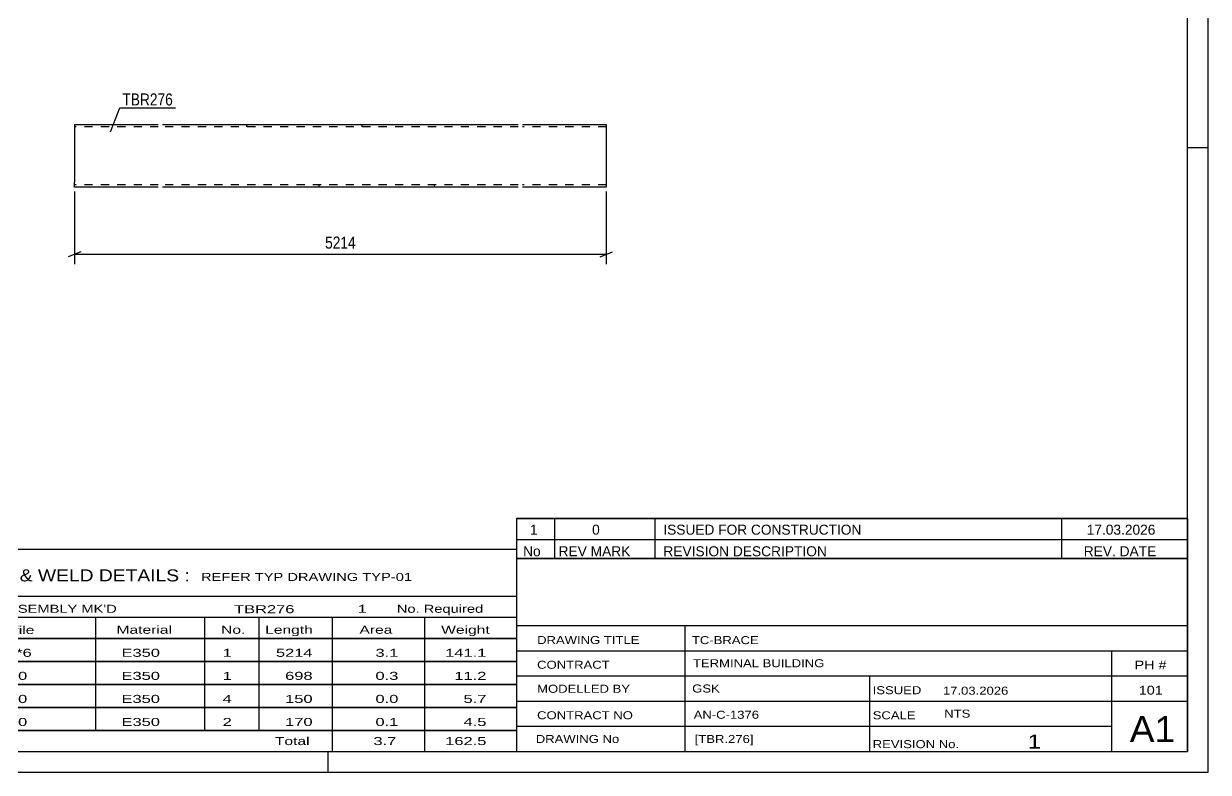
# Model space of a CAD drawing. Header units: millimetres. Extents: x 0 to 594, y 0 to 420.
# Drawn here: x 311.4 to 594, y 0 to 178.6 of the extents above; entities that cross this region are included whole.
import ezdxf

# ---------------------------------------------------------------- set-up
doc = ezdxf.new("R2010")
doc.units = ezdxf.units.MM
doc.linetypes.add('DXK_LINE_DOT2', pattern=[3.9198, 1.9599, -1.9599])
doc.styles.add('Arial Narrow', font='ARIALN.TTF', dxfattribs={"height": 0.2})

# ---------------------------------------------------------------- blocks, each defined once
blk = doc.blocks.new('Unknown-580871426-1129')
at = {"color": 5, "linetype": 'Continuous'}
for p, q in [((594, 0), (594, 420)), ((589, 5), (589, 415)), ((594, 149), (589, 149)), ((5, 5), (589, 5)), ((384, 0), (384, 5)), ((0, 0), (594, 0))]:
    blk.add_line(p, q, dxfattribs=at)
blk = doc.blocks.new('Part-580871426-2435 - 2427')
at = {"color": 2, "linetype": 'Continuous'}
for p, q in [((323.52, 154.61), (323.52, 140.81)), ((323.52, 154.61), (343.52, 154.61)), ((344.52, 154.61), (429.39, 154.61)), ((430.39, 154.61), (450.39, 154.61)), ((450.39, 154.61), (450.39, 139.61)), ((323.52, 139.97), (323.52, 140.81)), ((323.52, 139.71), (323.52, 139.97)), ((323.52, 139.61), (323.52, 139.71)), ((343.52, 139.61), (323.52, 139.61)), ((429.39, 139.61), (344.52, 139.61)), ((450.39, 139.61), (430.39, 139.61))]:
    blk.add_line(p, q, dxfattribs=at)
at = {"color": 7, "linetype": 'DXK_LINE_DOT2'}
for p, q in [((343.52, 154.01), (323.52, 154.01)), ((429.39, 154.01), (344.52, 154.01)), ((364.52, 154.61), (364.52, 154.01)), ((392.05, 154.61), (392.05, 154.01)), ((450.39, 154.01), (430.39, 154.01)), ((323.52, 140.36), (323.52, 140.81)), ((323.52, 139.97), (323.52, 140.58)), ((323.52, 140.21), (323.52, 140.26)), ((323.52, 140.21), (323.52, 140.26)), ((343.52, 140.21), (323.52, 140.21)), ((429.39, 140.21), (344.52, 140.21)), ((381.86, 139.61), (381.86, 140.21)), ((409.39, 139.61), (409.39, 140.21)), ((450.39, 140.21), (430.39, 140.21)), ((450.39, 140.21), (450.39, 140.26))]:
    blk.add_line(p, q, dxfattribs=at)
blk = doc.blocks.new('StraightDimension-580871426-2440 - 2427')
at = {"color": 7, "linetype": 'Continuous'}
for p, q in [((323.52, 138.61), (323.52, 121.21)), ((450.39, 138.61), (450.39, 121.21)), ((325.02, 124.21), (322.02, 123.01)), ((323.52, 123.61), (450.39, 123.61)), ((448.89, 123.01), (451.89, 124.21))]:
    blk.add_line(p, q, dxfattribs=at)
at = {"color": 0}
blk.add_wipeout([(391.21, 124.36), (391.21, 128.56), (382.7, 128.56), (382.7, 124.36)], dxfattribs=at)
at = {"color": 3, "style": 'Arial Narrow'}
blk.add_text('5214', height=2.863, dxfattribs=at).set_placement((383.3, 124.96))
blk = doc.blocks.new('Unknown-580871426-4402')
at = {"color": 7, "linetype": 'Continuous'}
for p, q in [((429, 51.05), (429, 5)), ((429, 51.05), (589, 51.05)), ((589, 51), (589, 5)), ((429, 35), (589, 35)), ((469.14, 35), (469.14, 5)), ((429, 29), (589, 29)), ((571, 5.05), (571, 29.05)), ((429, 23), (589, 23)), ((513.14, 23), (513.14, 5)), ((429, 17), (589, 17)), ((429, 11), (571, 11)), ((429, 5), (589, 5))]:
    blk.add_line(p, q, dxfattribs=at)
at = {"color": 7, "style": 'Arial Narrow'}
for s, height, width, p in [('DRAWING TITLE', 1.9089, 1.425378, (433.88, 30.61)), ('TC-BRACE', 1.909, 1.425378, (470.81, 30.59)), ('CONTRACT', 1.909, 1.425378, (433.88, 24.71)), ('TERMINAL BUILDING', 1.9089, 1.425378, (471.06, 25.07)), ('MODELLED BY', 1.9089, 1.425378, (433.88, 18.98)), ('GSK', 1.909, 1.425378, (470.88, 19.04)), ('ISSUED', 1.909, 1.425378, (513.94, 18.64)), ('17.03.2026', 1.909, 1.425378, (530.69, 18.52)), ('CONTRACT NO', 1.9089, 1.425378, (433.88, 12.66)), ('AN-C-1376', 1.909, 1.425378, (471.23, 12.78)), ('SCALE', 1.909, 1.425378, (513.94, 12.65)), ('A1', 6.204, 1.25, (575.24, 7.2)), ('DRAWING No', 1.909, 1.425378, (433.56, 7)), ('[TBR.276]', 1.909, 1.425378, (471.46, 6.99)), ('1', 3.34, 1.5, (550.91, 5.68)), ('REVISION No.', 1.9089, 1.425378, (513.94, 5.77))]:
    blk.add_text(s, height=height, dxfattribs=dict(at, width=width)).set_placement(p)
at = {"color": 7, "linetype": 'Continuous', "style": 'Arial Narrow'}
for s, height, width, p in [('PH #', 2.1, 1.42538, (576.4, 24.55)), ('101', 2.1, 1.42538, (577.41, 18.55)), ('NTS', 1.909, 1.425378, (531, 13.05))]:
    blk.add_text(s, height=height, dxfattribs=dict(at, width=width)).set_placement(p)
blk = doc.blocks.new('Unknown-580871426-4403')
at = {"color": 7, "linetype": 'Continuous'}
for p, q in [((429, 60.55), (589, 60.55)), ((589, 60.55), (429, 60.55)), ((429, 60.55), (429, 55.55)), ((438, 60.55), (438, 55.55)), ((462, 60.55), (462, 55.55)), ((559, 60.55), (559, 55.55)), ((589, 60.55), (589, 55.55)), ((429, 55.55), (589, 55.55)), ((429, 55.55), (429, 51.05)), ((429, 55.55), (589, 55.55)), ((438, 55.55), (438, 51.05)), ((462, 55.55), (462, 51.05)), ((559, 55.55), (559, 51.05)), ((589, 55.55), (589, 51.05)), ((589, 51.05), (429, 51.05))]:
    blk.add_line(p, q, dxfattribs=at)
at = {"color": 7, "linetype": 'Continuous', "style": 'Arial Narrow'}
for s, height, width, p in [('1', 2.39, 1.196471, (432.16, 56.7)), ('0', 2.39, 1.196471, (447, 56.7)), ('ISSUED FOR CONSTRUCTION', 2.3861, 1.196471, (464, 56.7)), ('17.03.2026', 2.386, 1.196471, (565, 56.7)), ('No', 2.386, 1.2, (430.54, 51.55)), ('REV MARK', 2.386, 1.2, (439, 51.55)), ('REVISION DESCRIPTION', 2.3861, 1.2, (464, 51.55)), ('REV. DATE', 2.386, 1.2, (564.28, 51.55))]:
    blk.add_text(s, height=height, dxfattribs=dict(at, width=width)).set_placement(p)
blk = doc.blocks.new('Unknown-580871426-4404')
at = {"color": 7, "linetype": 'Continuous'}
for p, q in [((269, 53.25), (429, 53.25)), ((269, 42), (269, 53.25)), ((429, 53.25), (429, 42)), ((269, 42), (429, 42)), ((269, 42), (269, 37)), ((429, 42), (429, 37)), ((269, 37), (429, 37)), ((269, 37), (269, 32)), ((293, 37), (293, 32)), ((328.5, 37), (328.5, 32)), ((354.5, 37), (354.5, 32)), ((367.5, 37), (367.5, 32)), ((385, 37), (385, 32)), ((407, 37), (407, 32)), ((429, 37), (429, 32)), ((269, 32), (429, 32)), ((269, 31.95), (269, 26.55)), ((269, 31.95), (429, 31.95)), ((293, 32), (293, 26.5)), ((328.5, 32), (328.5, 26.5)), ((354.5, 32), (354.5, 26.5)), ((367.5, 32), (367.5, 26.5)), ((385, 32), (385, 26.5)), ((407, 32), (407, 26.5)), ((429, 31.95), (429, 26.55)), ((269, 26.55), (429, 26.55)), ((269, 26.45), (269, 21.05)), ((269, 26.45), (429, 26.45)), ((293, 26.5), (293, 21)), ((328.5, 26.5), (328.5, 21)), ((354.5, 26.5), (354.5, 21)), ((367.5, 26.5), (367.5, 21)), ((385, 26.5), (385, 21)), ((407, 26.5), (407, 21)), ((429, 26.45), (429, 21.05)), ((269, 21.05), (429, 21.05)), ((269, 20.95), (269, 15.55)), ((269, 20.95), (429, 20.95)), ((293, 21), (293, 15.5)), ((328.5, 21), (328.5, 15.5)), ((354.5, 21), (354.5, 15.5)), ((367.5, 21), (367.5, 15.5)), ((385, 21), (385, 15.5)), ((407, 21), (407, 15.5)), ((429, 20.95), (429, 15.55)), ((269, 15.55), (429, 15.55)), ((269, 15.45), (269, 10.05)), ((269, 15.45), (429, 15.45)), ((293, 15.5), (293, 10)), ((328.5, 15.5), (328.5, 10)), ((354.5, 15.5), (354.5, 10)), ((367.5, 15.5), (367.5, 10)), ((385, 15.5), (385, 10)), ((407, 15.5), (407, 10)), ((429, 15.45), (429, 10.05)), ((269, 10.05), (429, 10.05)), ((269, 10), (429, 10)), ((269, 10), (269, 5)), ((385, 10), (385, 5)), ((407, 10), (407, 5)), ((429, 10), (429, 5)), ((269, 5), (429, 5))]:
    blk.add_line(p, q, dxfattribs=at)
at = {"color": 7, "style": 'Arial Narrow'}
for s, height, width, p in [('GENERAL NOTES & WELD DETAILS :', 2.8633, 1.4, (270.15, 45.56)), ('REFER TYP DRAWING TYP-01', 1.9089, 1.6, (353.7, 45.66)), ("MATERIAL LIST FOR ASSEMBLY MK'D", 1.9089, 1.6, (270.15, 38.06)), ('TBR276', 1.909, 1.794707, (361.59, 37.97)), ('1', 1.91, 1.794707, (391.08, 38.06)), ('No. Required', 1.9089, 1.6, (400.41, 38.06)), ('Mark', 1.909, 1.7, (270.34, 33)), ('Profile', 1.909, 1.7, (303.41, 33)), ('Material', 1.909, 1.7, (333.54, 33.06)), ('No.', 1.909, 1.7, (358.5, 33.06)), ('Length', 1.909, 1.7, (369, 33.06)), ('Area', 1.909, 1.7, (391.5, 33.06)), ('Weight', 1.909, 1.7, (411, 33.06))]:
    blk.add_text(s, height=height, dxfattribs=dict(at, width=width)).set_placement(p)
at = {"color": 7, "linetype": 'Continuous', "style": 'Arial Narrow'}
for s, height, width, p in [('TBR276', 1.909, 1.794707, (270.5, 27.56)), ('SHS150*6', 1.909, 1.794707, (295, 27.56)), ('E350', 1.909, 1.794707, (334.74, 27.56)), ('1', 1.91, 1.794707, (358.86, 27.56)), ('5214', 1.909, 1.794707, (371.58, 27.56)), ('3.1', 1.909, 1.794707, (395.32, 27.56)), ('141.1', 1.909, 1.794707, (411.96, 27.56)), ('PL255', 1.909, 1.794707, (270.5, 22.06)), ('PL12*170', 1.909, 1.794707, (295, 22.06)), ('E350', 1.909, 1.794707, (334.74, 22.06)), ('1', 1.91, 1.794707, (358.86, 22.06)), ('698', 1.909, 1.794707, (373.77, 22.06)), ('0.3', 1.909, 1.794707, (395.32, 22.06)), ('11.2', 1.909, 1.794707, (414.14, 22.06)), ('PL40', 1.909, 1.794707, (270.5, 16.56)), ('PL10*120', 1.909, 1.794707, (295, 16.56)), ('E350', 1.909, 1.794707, (334.74, 16.56)), ('4', 1.91, 1.794707, (358.86, 16.56)), ('150', 1.909, 1.794707, (373.77, 16.56)), ('0.0', 1.909, 1.794707, (395.32, 16.56)), ('5.7', 1.909, 1.794707, (416.33, 16.56)), ('PL98', 1.909, 1.794707, (270.5, 11.06)), ('PL10*170', 1.909, 1.794707, (295, 11.06)), ('E350', 1.909, 1.794707, (334.74, 11.06)), ('2', 1.91, 1.794707, (358.86, 11.06)), ('170', 1.909, 1.794707, (373.77, 11.06)), ('0.1', 1.909, 1.794707, (395.32, 11.06)), ('4.5', 1.909, 1.794707, (416.33, 11.06)), ('Total', 1.909, 1.7, (371.33, 6.5)), ('3.7', 1.909, 1.794707, (394.83, 6.5)), ('162.5', 1.909, 1.794707, (411.96, 6.5))]:
    blk.add_text(s, height=height, dxfattribs=dict(at, width=width)).set_placement(p)
blk = doc.blocks.new('Mark-580871426-2431 - 2427')
at = {"color": 0}
blk.add_wipeout([(347, 159.11), (347, 162.11), (334.94, 162.11), (334.94, 159.11)], dxfattribs=at)
blk.add_wipeout([(347, 159.11), (347, 162.11), (334.94, 162.11), (334.94, 159.11)], dxfattribs=at)
at = {"color": 30, "linetype": 'Continuous'}
for p, q in [((332.12, 152.86), (334.34, 158.51)), ((334.34, 158.51), (347.6, 158.51))]:
    blk.add_line(p, q, dxfattribs=at)
at = {"color": 3, "style": 'Arial Narrow'}
blk.add_text('TBR276', height=2.863, dxfattribs=at).set_placement((334.94, 159.11))

msp = doc.modelspace()

# ---------------------------------------------------------------- block references
for name in ['Unknown-580871426-1129', 'Part-580871426-2435 - 2427', 'Unknown-580871426-4403', 'Unknown-580871426-4404', 'Unknown-580871426-4402']:
    msp.add_blockref(name, (0, 0))

# ---------------------------------------------------------------- next in the draw order: block references
for name in ['Mark-580871426-2431 - 2427', 'StraightDimension-580871426-2440 - 2427']:
    msp.add_blockref(name, (0, 0))

doc.saveas('drawing.dxf')
